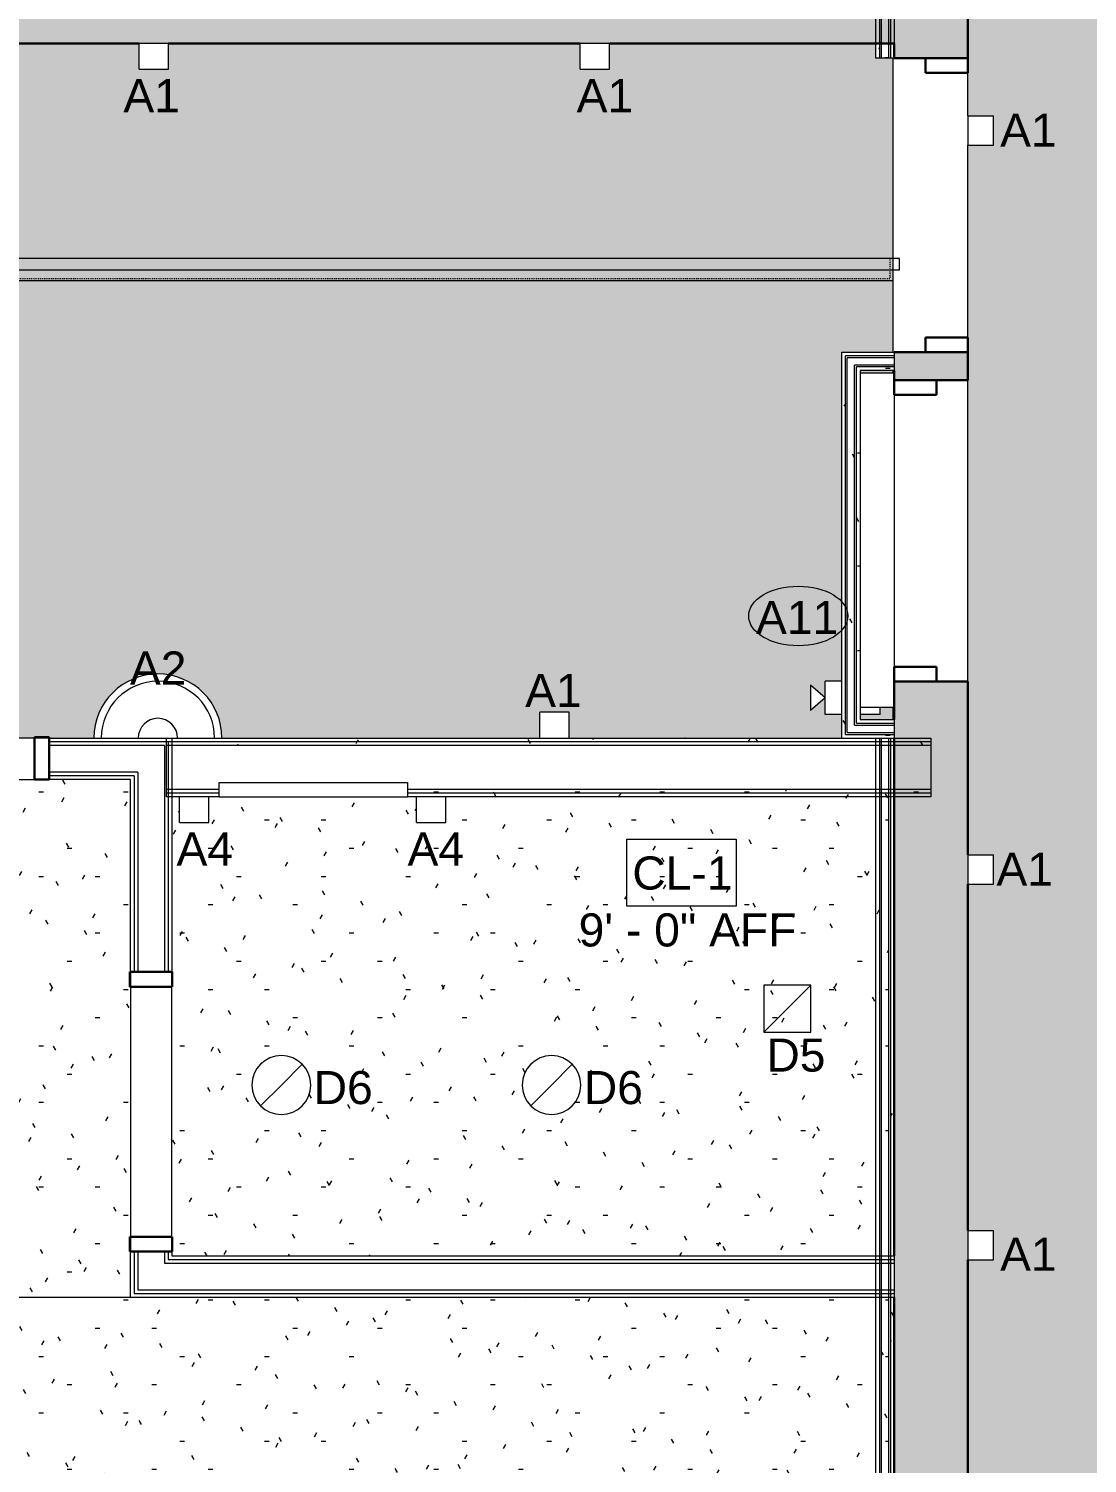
# Model space of a CAD drawing. Header units: inches. Extents: x -1176 to 1507, y -2527 to 978.
# Drawn here: x 970.2 to 1114.2, y 212 to 407.1 of the extents above; entities that cross this region are included whole.
import ezdxf

# ---------------------------------------------------------------- set-up
doc = ezdxf.new("R2010")
doc.units = ezdxf.units.IN
doc.header["$MEASUREMENT"] = 0
doc.linetypes.add('Dash', pattern=[0.25, 0.125, -0.125])
for name, color, linetype, lineweight in [('A-CLNG', 13, 'Continuous', 18), ('A-CLNG-IDEN', 151, 'Continuous', 9), ('A-CLNG-PATT', 13, 'Continuous', 18), ('A-DOOR', 31, 'Continuous', 18), ('A-DOOR-FRAM', 31, 'Continuous', 30), ('A-WALL', 113, 'Continuous', 18), ('A-WALL-PATT', 111, 'Continuous', 18), ('E-LITE-EQPM', 33, 'Continuous', 9), ('E-LITE-EQPM-HDLN', 30, 'Dash', 9), ('E-LITE-EQPM-IDEN', 33, 'Continuous', 9), ('I-WALL', 2, 'Continuous', 18), ('Q-SPCQ', 91, 'Continuous', 9), ('Q-SPCQ-IDEN', 132, 'Continuous', 9)]:
    doc.layers.add(name, color=color, linetype=linetype, lineweight=lineweight)
doc.styles.add('Arial', font='arial.ttf', dxfattribs={"height": 4.5})
doc.styles.add('Swis721 Lt BT', font='swissl.ttf', dxfattribs={"height": 4.5})
pattern_1 = [(0, (0, 0), (15.36, 3.84), [0.634, -10.886, 0.634, -10.886, -61.44]), (0, (0, 0), (15.36, 3.84), [-23.04, 0.634, -22.406, 0.634, -10.886, -26.88]), (0, (0, 0), (15.36, 3.84), [-57.6, 0.634, -7.046, 0.634, -18.566]), (120, (5.76, 1.92), (-11.005538, 11.38215), [0.634, -10.886, 0.634, -10.886, -61.44]), (120, (5.76, 1.92), (-11.005538, 11.38215), [-23.04, 0.634, -22.406, 0.634, -10.886, -26.88]), (120, (5.76, 1.92), (-11.005538, 11.38215), [-57.6, 0.634, -7.046, 0.634, -18.566]), (240, (7.68, 9.6), (-4.354462, -15.22215), [0.634, -10.886, 0.634, -10.886, -61.44]), (240, (7.68, 9.6), (-4.354462, -15.22215), [-23.04, 0.634, -22.406, 0.634, -10.886, -26.88]), (240, (7.68, 9.6), (-4.354462, -15.22215), [-57.6, 0.634, -7.046, 0.634, -18.566])]

# ---------------------------------------------------------------- blocks, each defined once
blk = doc.blocks.new('Single Flush - D2 3_1_ X 8_-8249221-2nd Floor RCP')
at = {"layer": 'A-DOOR-FRAM', "color": 8}
for p, q in [((-20.5, -0.75), (-20.5, 5)), ((-20.5, 5), (-18.5, 5)), ((-18.5, -0.75), (-18.5, 5)), ((18.500004, -0.75), (18.500004, 5)), ((18.500004, 5), (20.500004, 5)), ((20.500004, -0.75), (20.500004, 5)), ((-20.5, -0.75), (-18.5, -0.75)), ((18.500004, -0.75), (20.500004, -0.75))]:
    blk.add_line(p, q, dxfattribs=at)
blk = doc.blocks.new('Single Flush - D12 3_ X 8_-8249163-2nd Floor RCP')
at = {"layer": 'A-DOOR-FRAM'}
for p, q in [((-20, -2.9375), (-20, 2.8125)), ((-20, 2.8125), (-18, 2.8125)), ((-18, -2.9375), (-18, 2.8125)), ((18.000004, -2.9375), (18.000004, 2.8125)), ((18.000004, 2.8125), (20.000004, 2.8125)), ((20.000004, -2.9375), (20.000004, 2.8125)), ((-20, -2.9375), (-18, -2.9375)), ((18.000004, -2.9375), (20.000004, -2.9375))]:
    blk.add_line(p, q, dxfattribs=at)
blk = doc.blocks.new('Single Flush - D2 2_10_ X 8_-8249434-2nd Floor RCP')
at = {"layer": 'A-DOOR-FRAM'}
for p, q in [((-19, -2.9375), (-19, 2.8125)), ((-19, 2.8125), (-17, 2.8125)), ((-17, -2.9375), (-17, 2.8125)), ((17.000004, -2.9375), (17.000004, 2.8125)), ((17.000004, 2.8125), (19.000004, 2.8125)), ((19.000004, -2.9375), (19.000004, 2.8125)), ((-19, -2.9375), (-17, -2.9375)), ((17.000004, -2.9375), (19.000004, -2.9375))]:
    blk.add_line(p, q, dxfattribs=at)
blk = doc.blocks.new('Sconce Light - Uplight - LIGHT W ROOM NUMBER-8439544-2nd Floor RCP')
at = {"layer": 'E-LITE-EQPM'}
blk.add_line((-8.71, 4), (8.71, 4), dxfattribs=at)
for radius, start in [(8.71, 360), (7.71, 0), (2.68, 0)]:
    blk.add_arc((0, 4), radius, start, 180, dxfattribs=at)
blk = doc.blocks.new('Lighting-Linear-Cove-Cooper-Ametrix-LC32-LED1 - Lighting-Linear-Cove-Cooper-Ametrix-LC32-LED 37_ 9_-7118017-2nd Floor RCP')
at = {"layer": 'E-LITE-EQPM'}
for p, q in [((-226.5, 0.16), (226.5, 0.16)), ((226.5, 0.16), (226.5, -1.37)), ((226.5, -1.37), (-226.5, -1.37))]:
    blk.add_line(p, q, dxfattribs=at)
at = {"layer": 'E-LITE-EQPM-HDLN'}
for p, q in [((225.21, 1.37), (-225.21, 1.37)), ((225.21, -1.37), (225.21, 1.37))]:
    blk.add_line(p, q, dxfattribs=at)
blk = doc.blocks.new('Sconce Light - Sphere - 100W - 277V-7960178-2nd Floor RCP')
at = {"layer": 'E-LITE-EQPM'}
for p, q in [((0, 5.5), (-2, 5.5)), ((-2, 5.5), (-2, 2)), ((2, 5.5), (0, 5.5)), ((2, 5.5), (2, 2)), ((-2, 2), (0, 2)), ((0, 2), (2, 2))]:
    blk.add_line(p, q, dxfattribs=at)
blk = doc.blocks.new('Sconce Light - Sphere - 100W - 277V-8439545-2nd Floor RCP')
at = {"layer": 'E-LITE-EQPM'}
for p, q in [((0, -4), (-2, -4)), ((-2, -4), (-2, -7.5)), ((2, -4), (0, -4)), ((2, -4), (2, -7.5)), ((-2, -7.5), (0, -7.5)), ((0, -7.5), (2, -7.5))]:
    blk.add_line(p, q, dxfattribs=at)
blk = doc.blocks.new('L-Recessed Circular - Downlight - 8_-7245237-2nd Floor RCP')
at = {"layer": 'E-LITE-EQPM'}
for q in [(2.83, 2.83), (-2.83, -2.83)]:
    blk.add_line((0, 0), q, dxfattribs=at)
for start, end in [(360, 180), (180, 360)]:
    blk.add_arc((0, 0), 4, start, end, dxfattribs=at)
blk = doc.blocks.new('Sconce Light - Sphere - 60W - 120V-8439171-2nd Floor RCP')
at = {"layer": 'E-LITE-EQPM'}
for p, q in [((0, 7.5), (-2, 7.5)), ((-2, 7.5), (-2, 4)), ((2, 7.5), (0, 7.5)), ((2, 7.5), (2, 4)), ((-2, 4), (0, 4)), ((0, 4), (2, 4))]:
    blk.add_line(p, q, dxfattribs=at)
blk = doc.blocks.new('L-Recessed Square Downlight - 6_-4552745-2nd Floor RCP')
at = {"layer": 'E-LITE-EQPM'}
for p, q in [((-3.1875, -3.1875), (-3.1875, 3.1875)), ((-3.1875, 3.1875), (3.1875, 3.1875)), ((-3.1875, 3.1875), (3.1875, -3.1875)), ((3.1875, 3.1875), (3.1875, -3.1875)), ((3.1875, -3.1875), (-3.1875, -3.1875))]:
    blk.add_line(p, q, dxfattribs=at)
blk = doc.blocks.new('Mirror49 - Mirror-7339577-2nd Floor RCP')
at = {"layer": 'Q-SPCQ'}
for p, q in [((-995.4, -1006.94), (-995.4, -1004.94)), ((-995.4, -1004.94), (-969.77, -1004.94)), ((-969.77, -1004.94), (-969.77, -1006.94)), ((-969.77, -1006.94), (-995.4, -1006.94))]:
    blk.add_line(p, q, dxfattribs=at)
blk = doc.blocks.new('Security_Camera_-_Dome_6414 - 8_-0_ AFF-V13-2nd Floor RCP')
at = {"layer": 'Q-SPCQ'}
for p, q in [((1.71, 5.14), (-1.71, 5.14)), ((0, 3.14), (-1.71, 5.14)), ((0, 3.14), (1.71, 5.14)), ((-2.27, 3.14), (2.27, 3.14)), ((-2.27, 0.88), (-2.27, 3.14)), ((2.27, 0.88), (2.27, 3.14)), ((-2.27, -4.36), (-2.27, -1.62)), ((-2.27, -4.36), (-1.3, -4.36))]:
    blk.add_line(p, q, dxfattribs=at)
blk = doc.blocks.new('Single Flush - D13 3_ X 8_-8257984-2nd Floor RCP')
at = {"layer": 'A-DOOR-FRAM'}
for p, q in [((-20, 0.75), (-20, -5)), ((-20, 0.75), (-18, 0.75)), ((-18, 0.75), (-18, -5)), ((18.000004, 0.75), (18.000004, -5)), ((18.000004, 0.75), (20.000004, 0.75)), ((20.000004, 0.75), (20.000004, -5)), ((-20, -5), (-18, -5)), ((18.000004, -5), (20.000004, -5))]:
    blk.add_line(p, q, dxfattribs=at)
blk = doc.blocks.new('Sconce Light - Sphere - 100W - 277V-7964418-2nd Floor RCP')
at = {"layer": 'E-LITE-EQPM'}
for p, q in [((0, -5), (-2, -5)), ((-2, -5), (-2, -8.5)), ((2, -5), (0, -5)), ((2, -5), (2, -8.5)), ((-2, -8.5), (0, -8.5)), ((0, -8.5), (2, -8.5))]:
    blk.add_line(p, q, dxfattribs=at)
blk = doc.blocks.new('Appliance_Specialty Equipment Tag - Standard-3515593-2nd Floor RCP')
at = {"layer": 'Q-SPCQ-IDEN'}
blk.add_ellipse((-0.0499, 0.0037), major_axis=(-0.1406, 0), ratio=0.600473, dxfattribs=at)

msp = doc.modelspace()

# ---------------------------------------------------------------- hatches: boundary and pattern name
at = {"layer": 'A-CLNG-PATT'}
h = msp.add_hatch(dxfattribs=at)
h.set_pattern_fill('FP_4', color=256, style=0, pattern_type=2)
h.set_pattern_definition(pattern_1)
h.paths.add_polyline_path([(1211.24, 113.89), (1211.24, 237.58), (1207.74, 237.58), (1207.74, 241.58), (1211.24, 241.58), (1211.24, 281.58), (1171.24, 281.58), (1171.24, 479.58), (1211.24, 479.58), (1211.24, 521.11), (1207.74, 521.11), (1207.74, 525.11), (1211.24, 525.11), (1211.24, 567.01), (1191.47, 567.01), (1191.47, 563.51), (1187.47, 563.51), (1187.47, 567.01), (1119.51, 567.01), (1119.51, 113.89), (1184.57, 113.89), (1184.57, 117.39), (1188.57, 117.39), (1188.57, 113.89), (1198.66, 113.89)], flags=0)
h.paths.add_polyline_path([(1116.51, 113.89), (1116.51, 567.01), (1097.9, 567.01), (1097.9, 534.27), (1101.4, 534.27), (1101.4, 530.27), (1097.9, 530.27), (1097.9, 464.78), (1101.4, 464.78), (1101.4, 460.78), (1097.9, 460.78), (1097.9, 395.29), (1101.4, 395.29), (1101.4, 391.29), (1097.9, 391.29), (1097.9, 294.8), (1101.4, 294.8), (1101.4, 290.8), (1097.9, 290.8), (1097.9, 243.68), (1101.4, 243.68), (1101.4, 239.68), (1097.9, 239.68), (1097.9, 192.57), (1101.4, 192.57), (1101.4, 188.57), (1097.9, 188.57), (1097.9, 141.45), (1101.4, 141.45), (1101.4, 137.45), (1097.9, 137.45), (1097.9, 113.89), (1105.82, 113.89)], flags=0)
h.paths.add_polyline_path([(1105.82, 115.69), (1098.45, 115.69), (1098.45, 120.1), (1105.82, 120.1)], flags=0)
h.paths.add_polyline_path([(1107.81, 116.35), (1105.99, 117.91), (1107.81, 119.47)], flags=0)
h.paths.add_polyline_path([(1203.15, 177.23), (1203.15, 181.64), (1210.52, 181.64), (1210.52, 177.23)], flags=0)
h.paths.add_polyline_path([(1201.16, 177.86), (1201.16, 180.98), (1202.98, 179.42)], flags=0)
h.paths.add_polyline_path([(1165.2, 187.78), (1164.15, 187.78), (1162.08, 188.22), (1160.17, 189.08), (1158.5, 190.3), (1157.08, 191.89), (1156.05, 193.67), (1155.39, 195.73), (1155.18, 197.74), (1155.4, 199.82), (1156.05, 201.81), (1157.1, 203.62), (1158.5, 205.18), (1160.19, 206.41), (1162.1, 207.26), (1164.15, 207.69), (1166.24, 207.69), (1168.29, 207.26), (1170.22, 206.39), (1171.89, 205.18), (1173.31, 203.59), (1174.36, 201.76), (1175, 199.74), (1175.21, 197.74), (1174.99, 195.66), (1174.34, 193.67), (1173.3, 191.85), (1171.89, 190.3), (1170.2, 189.07), (1168.29, 188.22), (1166.24, 187.78), (1166.05, 187.78)], flags=0)
h.paths.add_polyline_path([(1166.24, 513.34), (1164.15, 513.34), (1162.08, 513.78), (1160.17, 514.64), (1158.5, 515.86), (1157.08, 517.44), (1156.05, 519.22), (1155.39, 521.29), (1155.18, 523.3), (1155.4, 525.38), (1156.05, 527.37), (1157.13, 529.22), (1158.5, 530.74), (1160.19, 531.97), (1162.1, 532.82), (1164.15, 533.25), (1166.24, 533.25), (1168.29, 532.82), (1170.22, 531.95), (1171.89, 530.74), (1173.31, 529.15), (1174.36, 527.32), (1175, 525.3), (1175.21, 523.3), (1174.99, 521.21), (1174.34, 519.22), (1173.3, 517.41), (1171.89, 515.86), (1170.2, 514.63), (1168.29, 513.77), (1167.13, 513.53)], flags=0)
h.paths.add_polyline_path([(1103.44, 555.72), (1099.03, 555.72), (1099.03, 563.1), (1103.44, 563.1), (1103.44, 562.84)], flags=0)
h.paths.add_polyline_path([(1101.22, 563.26), (1099.66, 565.08), (1102.78, 565.08), (1101.87, 564.02)], flags=0)
h = msp.add_hatch(dxfattribs=at)
h.set_pattern_fill('FP_2', color=256, style=0, pattern_type=2)
h.set_pattern_definition(pattern_1)
h.paths.add_polyline_path([(1039.58, 310.67), (1039.68, 310.67), (1039.68, 314.17), (1043.68, 314.17), (1043.68, 310.67), (1080.77, 310.67), (1080.77, 313.94), (1078.56, 313.94), (1078.56, 318.35), (1080.77, 318.35), (1080.77, 363.14), (1087.74, 363.14), (1087.74, 372.89), (623.4, 372.89), (623.4, 310.67), (624.07, 310.67), (624.29, 312.6), (624.93, 314.44), (625.97, 316.1), (627.37, 317.49), (629, 318.51), (630.84, 319.16), (632.78, 319.38), (634.71, 319.16), (636.56, 318.51), (638.21, 317.48), (639.59, 316.1), (640.62, 314.44), (641.27, 312.6), (641.49, 310.67), (699.03, 310.67), (699.03, 314.17), (703.03, 314.17), (703.03, 310.67), (759.03, 310.67), (759.03, 314.17), (763.03, 314.17), (763.03, 310.67), (804.03, 310.67), (804.25, 312.6), (804.9, 314.44), (805.93, 316.1), (807.31, 317.48), (808.96, 318.51), (810.81, 319.16), (812.74, 319.38), (814.68, 319.16), (816.52, 318.51), (818.17, 317.48), (819.55, 316.1), (820.59, 314.44), (821.23, 312.6), (821.45, 310.67), (897.21, 310.67), (897.21, 314.17), (901.21, 314.17), (901.21, 310.67), (979.03, 310.67), (979.25, 312.6), (979.9, 314.44), (980.93, 316.1), (982.31, 317.48), (983.96, 318.51), (985.81, 319.16), (987.74, 319.38), (989.68, 319.16), (991.52, 318.51), (993.17, 317.48), (994.55, 316.1), (995.59, 314.44), (996.23, 312.6), (996.45, 310.67), (1012.12, 310.67)], flags=0)
h.paths.add_polyline_path([(1083.27, 313.17), (1087.74, 313.17), (1087.74, 314.84), (1085.94, 314.84), (1085.94, 313.94), (1083.27, 313.94)], flags=0)
h.paths.add_polyline_path([(1076.58, 314.57), (1076.58, 317.69), (1078.39, 316.13)], flags=0)
h.paths.add_polyline_path([(1087.74, 360.34), (1087.74, 360.64), (1083.27, 360.64), (1083.27, 360.34), (1083.57, 360.34)], flags=0)
h.paths.add_polyline_path([(778.94, 375.89), (1087.74, 375.89), (1087.74, 403.14), (1085.4, 403.14), (1085.4, 405.14), (1049.17, 405.14), (1049.17, 401.64), (1045.17, 401.64), (1045.17, 405.14), (989.17, 405.14), (989.17, 401.64), (985.17, 401.64), (985.17, 405.14), (929.17, 405.14), (929.17, 401.64), (925.17, 401.64), (925.17, 405.14), (895.95, 405.14), (895.73, 403.2), (895.08, 401.36), (894.05, 399.71), (892.67, 398.33), (891.02, 397.3), (889.17, 396.65), (887.24, 396.43), (885.3, 396.65), (883.46, 397.3), (881.81, 398.33), (880.43, 399.71), (879.39, 401.36), (878.75, 403.2), (878.53, 405.14), (802.22, 405.14), (802.22, 401.64), (798.22, 401.64), (798.22, 405.14), (721.35, 405.14), (721.13, 403.2), (720.49, 401.36), (719.45, 399.71), (718.07, 398.33), (716.42, 397.3), (714.58, 396.65), (712.64, 396.43), (710.71, 396.65), (708.87, 397.3), (707.21, 398.33), (705.84, 399.71), (704.8, 401.36), (704.15, 403.2), (703.94, 405.14), (663.74, 405.14), (663.74, 401.64), (659.74, 401.64), (659.74, 405.14), (623.4, 405.14), (623.4, 375.89), (732.3, 375.89)], flags=0)
h.paths.add_polyline_path([(626.49, 397.7), (626.49, 402.11), (633.86, 402.11), (633.86, 397.7)], flags=0)
h.paths.add_polyline_path([(635.85, 398.36), (634.03, 399.92), (635.85, 401.48)], flags=0)
h = msp.add_hatch(dxfattribs=at)
h.set_pattern_fill('FP_2', color=256, style=0, pattern_type=2)
h.set_pattern_definition(pattern_1)
h.paths.add_polyline_path([(1058.76, 372.89), (1087.74, 372.89), (1087.74, 375.89), (623.4, 375.89), (623.4, 372.89), (1012.12, 372.89)], flags=0)
h = msp.add_hatch(dxfattribs=at)
h.set_pattern_fill('FP_2', color=256, style=0, pattern_type=2)
h.set_pattern_definition(pattern_1)
h.paths.add_polyline_path([(928.3, 234.6), (984.02, 234.6), (984.02, 305.04), (928.3, 305.04), (928.3, 235.1)], flags=0)
h.paths.add_polyline_path([(957.11, 272.21), (956.33, 272.31), (955.61, 272.61), (954.99, 273.09), (954.51, 273.71), (954.21, 274.49), (954.11, 275.21), (954.21, 275.98), (954.51, 276.71), (954.99, 277.33), (955.61, 277.81), (956.33, 278.11), (957.11, 278.21), (957.89, 278.11), (958.61, 277.81), (959.23, 277.33), (959.71, 276.71), (960.01, 275.98), (960.11, 275.21), (960.01, 274.43), (959.71, 273.71), (959.23, 273.09), (958.61, 272.61), (957.89, 272.31)], flags=0)
h = msp.add_hatch(dxfattribs=at)
h.set_pattern_fill('FP_2', color=256, style=0, pattern_type=2)
h.set_pattern_definition(pattern_1)
h.paths.add_polyline_path([(989.65, 240.23), (1085.4, 240.23), (1085.4, 302.67), (1026.9, 302.67), (1026.9, 299.17), (1022.9, 299.17), (1022.9, 302.67), (994.65, 302.67), (994.65, 299.17), (990.65, 299.17), (990.65, 302.67), (989.65, 302.67), (989.65, 240.85)], flags=0)
h.paths.add_polyline_path([(1004.53, 259.47), (1003.5, 259.61), (1002.53, 260.01), (1001.71, 260.65), (1001.07, 261.47), (1000.67, 262.44), (1000.53, 263.47), (1000.67, 264.51), (1001.07, 265.47), (1001.71, 266.3), (1002.53, 266.94), (1003.5, 267.34), (1004.53, 267.47), (1005.57, 267.34), (1006.53, 266.94), (1007.36, 266.3), (1008, 265.47), (1008.4, 264.51), (1008.53, 263.47), (1008.4, 262.44), (1008, 261.47), (1007.36, 260.65), (1006.53, 260.01), (1005.57, 259.61)], flags=0)
h.paths.add_polyline_path([(1041.28, 259.47), (1040.25, 259.61), (1039.28, 260.01), (1038.46, 260.65), (1037.82, 261.47), (1037.42, 262.44), (1037.28, 263.47), (1037.42, 264.51), (1037.82, 265.47), (1038.46, 266.3), (1039.28, 266.94), (1040.25, 267.34), (1041.28, 267.47), (1042.32, 267.34), (1043.28, 266.94), (1044.11, 266.3), (1044.75, 265.47), (1045.15, 264.51), (1045.28, 263.47), (1045.15, 262.44), (1044.75, 261.47), (1044.11, 260.65), (1043.28, 260.01), (1042.32, 259.61)], flags=0)
h = msp.add_hatch(dxfattribs=at)
h.set_pattern_fill('FP_2', color=256, style=0, pattern_type=2)
h.set_pattern_definition(pattern_1)
h.paths.add_polyline_path([(1073.49, 113.89), (1075.9, 113.89), (1075.9, 117.39), (1079.9, 117.39), (1079.9, 113.89), (1085.4, 113.89), (1085.4, 234.6), (898.89, 234.6), (898.89, 113.89), (976.09, 113.89), (976.09, 117.39), (980.09, 117.39), (980.09, 113.89), (1049.4, 113.89)], flags=0)
h.paths.add_polyline_path([(914.16, 121.32), (913.14, 121.45), (912.19, 121.85), (911.32, 122.54), (910.74, 123.3), (910.35, 124.24), (910.32, 124.46), (910.28, 124.59), (910.28, 124.8), (910.24, 125.07), (908.05, 125.08), (907.96, 125.13), (907.91, 125.22), (907.91, 125.32), (907.96, 125.41), (908.05, 125.46), (908.1, 125.47), (910.25, 125.47), (910.28, 125.75), (910.28, 125.95), (910.33, 126.09), (910.35, 126.28), (910.76, 127.25), (910.87, 127.38), (911.37, 128.04), (911.51, 128.14), (911.63, 128.29), (911.89, 128.44), (912.19, 128.67), (912.53, 128.81), (912.81, 128.97), (913, 129), (913.14, 129.06), (914.23, 129.19), (914.45, 129.15), (915.18, 129.06), (915.31, 129), (915.5, 128.97), (915.78, 128.81), (916.12, 128.67), (916.42, 128.44), (916.69, 128.29), (916.81, 128.14), (916.94, 128.04), (917.58, 127.2), (917.79, 126.67), (917.96, 126.28), (918.01, 126.02), (918.03, 125.95), (918.04, 125.66), (918.09, 125.26), (918.03, 124.8), (918.03, 124.59), (917.99, 124.46), (917.96, 124.24), (917.57, 123.29), (916.94, 122.47), (916.12, 121.85), (915.18, 121.45), (914.16, 121.32)], flags=0)
h.paths.add_polyline_path([(945.39, 141.15), (944.61, 141.25), (943.89, 141.55), (943.27, 142.03), (942.79, 142.65), (942.49, 143.37), (942.39, 144.15), (942.49, 144.92), (942.79, 145.65), (943.27, 146.27), (943.89, 146.75), (944.61, 147.05), (945.39, 147.15), (946.16, 147.05), (946.89, 146.75), (947.51, 146.27), (947.99, 145.65), (948.29, 144.92), (948.39, 144.15), (948.29, 143.37), (947.99, 142.65), (947.51, 142.03), (946.89, 141.55), (946.16, 141.25)], flags=0)
h.paths.add_polyline_path([(1038.37, 141.46), (1037.59, 141.56), (1036.87, 141.86), (1036.24, 142.34), (1035.77, 142.96), (1035.47, 143.68), (1035.37, 144.46), (1035.47, 145.24), (1035.77, 145.96), (1036.24, 146.58), (1036.87, 147.06), (1037.59, 147.36), (1038.37, 147.46), (1039.14, 147.36), (1039.87, 147.06), (1040.49, 146.58), (1040.96, 145.96), (1041.26, 145.24), (1041.37, 144.46), (1041.26, 143.68), (1040.96, 142.96), (1040.49, 142.34), (1039.87, 141.86), (1039.14, 141.56)], flags=0)
h.paths.add_polyline_path([(994.91, 154.15), (994.2, 154.39), (993.77, 154.99), (993.77, 155.74), (994.2, 156.34), (994.41, 156.41), (994.41, 172.38), (986.81, 159.21), (986.95, 159.04), (987.02, 158.27), (986.66, 157.65), (985.98, 157.35), (985.25, 157.51), (984.75, 158.06), (984.69, 158.83), (985.04, 159.45), (985.73, 159.75), (985.94, 159.71), (993.55, 172.88), (979.71, 164.89), (979.76, 164.68), (979.46, 164), (978.81, 163.62), (978.07, 163.7), (977.51, 164.2), (977.36, 164.93), (977.66, 165.61), (978.31, 165.99), (979.05, 165.91), (979.21, 165.76), (993.05, 173.75), (977.83, 173.75), (977.77, 173.54), (977.14, 173.1), (976.41, 173.1), (975.81, 173.54), (975.58, 174.25), (975.81, 174.96), (976.42, 175.4), (977.16, 175.4), (977.77, 174.96), (977.83, 174.75), (993.05, 174.75), (979.2, 182.72), (979.05, 182.59), (978.28, 182.53), (977.66, 182.88), (977.36, 183.57), (977.51, 184.29), (978.07, 184.79), (978.84, 184.85), (979.46, 184.5), (979.76, 183.82), (979.71, 183.6), (993.55, 175.61), (985.94, 188.79), (985.73, 188.74), (985.04, 189.05), (984.67, 189.69), (984.75, 190.44), (985.25, 190.99), (985.98, 191.15), (986.66, 190.84), (987.03, 190.2), (986.95, 189.45), (986.81, 189.29), (994.41, 176.11), (994.41, 192.09), (994.2, 192.16), (993.77, 192.76), (993.77, 193.51), (994.2, 194.11), (994.91, 194.34), (995.62, 194.11), (996.06, 193.51), (996.06, 192.76), (995.62, 192.16), (995.41, 192.09), (995.41, 176.11), (1003.02, 189.29), (1002.87, 189.45), (1002.81, 190.22), (1003.17, 190.84), (1003.85, 191.15), (1004.58, 190.99), (1005.08, 190.44), (1005.14, 189.66), (1004.78, 189.05), (1004.1, 188.74), (1003.89, 188.79), (996.28, 175.61), (1010.11, 183.6), (1010.07, 183.82), (1010.37, 184.5), (1011.02, 184.87), (1011.76, 184.79), (1012.32, 184.29), (1012.47, 183.56), (1012.17, 182.88), (1011.52, 182.51), (1010.78, 182.59), (1010.61, 182.73), (996.78, 174.75), (1011.99, 174.75), (1012.06, 174.96), (1012.67, 175.4), (1013.41, 175.4), (1014.02, 174.96), (1014.25, 174.25), (1014.02, 173.54), (1013.41, 173.1), (1012.66, 173.1), (1012.06, 173.54), (1011.99, 173.75), (996.78, 173.75), (1010.63, 165.77), (1010.78, 165.91), (1011.55, 165.97), (1012.17, 165.61), (1012.47, 164.93), (1012.32, 164.2), (1011.76, 163.7), (1010.99, 163.64), (1010.37, 164), (1010.07, 164.68), (1010.11, 164.89), (996.28, 172.88), (1003.89, 159.71), (1004.1, 159.75), (1004.78, 159.45), (1005.16, 158.8), (1005.08, 158.06), (1004.58, 157.51), (1003.85, 157.35), (1003.17, 157.65), (1002.8, 158.3), (1002.87, 159.04), (1003.02, 159.21), (995.41, 172.38), (995.41, 156.41), (995.62, 156.34), (996.06, 155.74), (996.06, 154.99), (995.62, 154.39), (995.05, 154.2)], flags=0)
h.paths.add_polyline_path([(918.85, 180.84), (908.63, 180.84), (908.63, 191.87), (919.66, 191.87), (919.66, 180.84)], flags=0)
h.paths.add_polyline_path([(945.39, 201.6), (944.61, 201.7), (943.89, 202), (943.27, 202.48), (942.79, 203.1), (942.49, 203.83), (942.39, 204.6), (942.49, 205.38), (942.79, 206.1), (943.27, 206.72), (943.89, 207.2), (944.61, 207.5), (945.39, 207.6), (946.16, 207.5), (946.89, 207.2), (947.51, 206.72), (947.99, 206.1), (948.29, 205.38), (948.39, 204.6), (948.29, 203.83), (947.99, 203.1), (947.51, 202.48), (946.89, 202), (946.16, 201.7)], flags=0)
h.paths.add_polyline_path([(1038.37, 201.92), (1037.59, 202.02), (1036.87, 202.32), (1036.24, 202.79), (1035.77, 203.42), (1035.47, 204.14), (1035.37, 204.92), (1035.47, 205.69), (1035.77, 206.42), (1036.24, 207.04), (1036.87, 207.51), (1037.59, 207.81), (1038.37, 207.92), (1039.14, 207.81), (1039.87, 207.51), (1040.49, 207.04), (1040.96, 206.42), (1041.26, 205.69), (1041.37, 204.92), (1041.26, 204.14), (1040.96, 203.42), (1040.49, 202.79), (1039.87, 202.32), (1039.14, 202.02)], flags=0)
at = {"layer": 'A-WALL-PATT', "lineweight": 9}
h = msp.add_hatch(dxfattribs=at)
h.set_pattern_fill('FP_2', color=256, style=0, pattern_type=2)
h.set_pattern_definition(pattern_1)
h.paths.add_polyline_path([(1085.4, 403.14), (1085.9, 403.14), (1085.9, 461.14), (1085.4, 461.14), (1085.4, 426.02)], flags=0)
h.paths.add_polyline_path([(1085.4, 465.14), (1085.9, 465.14), (1085.9, 551.01), (1085.4, 551.01), (1085.4, 486.63)], flags=0)
h.paths.add_polyline_path([(1085.4, 555.01), (1085.9, 555.01), (1085.9, 567.01), (1085.4, 567.01)], flags=0)
h = msp.add_hatch(dxfattribs=at)
h.set_pattern_fill('FP_2', color=256, style=0, pattern_type=2)
h.set_pattern_definition(pattern_1)
h.paths.add_polyline_path([(1086.15, 403.14), (1087.15, 403.14), (1087.15, 461.14), (1086.15, 461.14), (1086.15, 426.02)], flags=0)
h.paths.add_polyline_path([(1086.15, 465.14), (1087.15, 465.14), (1087.15, 551.01), (1086.15, 551.01), (1086.15, 486.63)], flags=0)
h.paths.add_polyline_path([(1086.15, 555.01), (1087.15, 555.01), (1087.15, 567.01), (1086.15, 567.01)], flags=0)
h = msp.add_hatch(dxfattribs=at)
h.set_pattern_fill('FP_2', color=256, style=0, pattern_type=2)
h.set_pattern_definition(pattern_1)
h.paths.add_polyline_path([(1087.4, 403.14), (1087.9, 403.14), (1087.9, 461.14), (1087.4, 461.14), (1087.4, 426.02)], flags=0)
h.paths.add_polyline_path([(1087.4, 465.14), (1087.9, 465.14), (1087.9, 551.01), (1087.4, 551.01), (1087.4, 486.63)], flags=0)
h.paths.add_polyline_path([(1087.4, 555.01), (1087.9, 555.01), (1087.9, 567.01), (1087.4, 567.01)], flags=0)
h = msp.add_hatch(color=7, dxfattribs=at)
h.paths.add_polyline_path([(1097.9, 113.89), (1097.9, 318.35), (1087.9, 318.35), (1087.9, 113.89)], flags=0)
h.paths.add_polyline_path([(1097.9, 359.35), (1097.9, 363.14), (1087.9, 363.14), (1087.9, 359.35)], flags=0)
h.paths.add_polyline_path([(1087.9, 403.14), (1097.9, 403.14), (1097.9, 567.01), (1087.9, 567.01), (1087.9, 405.14)], flags=0)
h = msp.add_hatch(color=7, dxfattribs=at)
h.paths.add_polyline_path([(1087.9, 405.14), (1087.9, 409.14), (875.24, 409.14), (875.24, 405.14), (1058.76, 405.14)], flags=0)
h.paths.add_polyline_path([(835.24, 405.14), (835.24, 409.14), (765.2, 409.14), (765.2, 405.14), (825.58, 405.14)], flags=0)
h.paths.add_polyline_path([(718.07, 405.14), (725.2, 405.14), (725.2, 409.14), (480.78, 409.14), (480.78, 405.14), (708.99, 405.14)], flags=0)
h = msp.add_hatch(dxfattribs=at)
h.set_pattern_fill('FP_2', color=256, style=0, pattern_type=2)
h.set_pattern_definition(pattern_1)
h.paths.add_polyline_path([(1080.77, 311.17), (1081.27, 311.17), (1081.27, 362.64), (1080.77, 362.64), (1080.77, 313.17)], flags=0)
h = msp.add_hatch(dxfattribs=at)
h.set_pattern_fill('FP_2', color=256, style=0, pattern_type=2)
h.set_pattern_definition(pattern_1)
h.paths.add_polyline_path([(1081.52, 312.42), (1082.52, 312.42), (1082.52, 361.39), (1081.52, 361.39), (1081.52, 313.17)], flags=0)
h = msp.add_hatch(dxfattribs=at)
h.set_pattern_fill('FP_2', color=256, style=0, pattern_type=2)
h.set_pattern_definition(pattern_1)
h.paths.add_polyline_path([(1083.27, 360.64), (1087.9, 360.64), (1087.9, 361.14), (1082.77, 361.14), (1082.77, 360.64)], flags=0)
h = msp.add_hatch(dxfattribs=at)
h.set_pattern_fill('FP_2', color=256, style=0, pattern_type=2)
h.set_pattern_definition(pattern_1)
h.paths.add_polyline_path([(1083.27, 313.17), (1083.27, 360.64), (1082.77, 360.64), (1082.77, 313.17)], flags=0)
h = msp.add_hatch(dxfattribs=at)
h.set_pattern_fill('FP_2', color=256, style=0, pattern_type=2)
h.set_pattern_definition(pattern_1)
h.paths.add_polyline_path([(1092.9, 310.17), (1092.9, 310.67), (988.9, 310.67), (988.9, 310.17), (1082.07, 310.17)], flags=0)
h = msp.add_hatch(dxfattribs=at)
h.set_pattern_fill('FP_2', color=256, style=0, pattern_type=2)
h.set_pattern_definition(pattern_1)
h.paths.add_polyline_path([(1082.07, 310.67), (1087.9, 310.67), (1087.9, 311.17), (1080.77, 311.17), (1080.77, 310.67)], flags=0)
h = msp.add_hatch(dxfattribs=at)
h.set_pattern_fill('FP_2', color=256, style=0, pattern_type=2)
h.set_pattern_definition(pattern_1)
h.paths.add_polyline_path([(1085.9, 113.89), (1085.9, 310.67), (1085.4, 310.67), (1085.4, 113.89)], flags=0)
h = msp.add_hatch(dxfattribs=at)
h.set_pattern_fill('FP_2', color=256, style=0, pattern_type=2)
h.set_pattern_definition(pattern_1)
h.paths.add_polyline_path([(1086.15, 113.89), (1087.15, 113.89), (1087.15, 310.67), (1086.15, 310.67), (1086.15, 122.96)], flags=0)
h = msp.add_hatch(dxfattribs=at)
h.set_pattern_fill('FP_2', color=256, style=0, pattern_type=2)
h.set_pattern_definition(pattern_1)
h.paths.add_polyline_path([(1087.4, 113.89), (1087.9, 113.89), (1087.9, 310.67), (1087.4, 310.67), (1087.4, 122.96)], flags=0)
h = msp.add_hatch(dxfattribs=at)
h.set_pattern_fill('FP_2', color=256, style=0, pattern_type=2)
h.set_pattern_definition(pattern_1)
h.paths.add_polyline_path([(1092.9, 309.67), (1092.9, 310.17), (988.9, 310.17), (988.9, 309.67), (1082.07, 309.67)], flags=0)
h = msp.add_hatch(dxfattribs=at)
h.set_pattern_fill('FP_2', color=256, style=0, pattern_type=2)
h.set_pattern_definition(pattern_1)
h.paths.add_polyline_path([(1092.9, 303.17), (1092.9, 303.67), (1021.68, 303.67), (1021.68, 303.17), (1058.76, 303.17)], flags=0)
h.paths.add_polyline_path([(996.05, 303.17), (996.05, 303.67), (988.9, 303.67), (988.9, 303.17)], flags=0)
h = msp.add_hatch(dxfattribs=at)
h.set_pattern_fill('FP_2', color=256, style=0, pattern_type=2)
h.set_pattern_definition(pattern_1)
h.paths.add_polyline_path([(1092.9, 302.67), (1092.9, 303.17), (1021.68, 303.17), (1021.68, 302.67), (1058.76, 302.67)], flags=0)
h.paths.add_polyline_path([(996.05, 302.67), (996.05, 303.17), (988.9, 303.17), (988.9, 302.67), (994.65, 302.67)], flags=0)

# ---------------------------------------------------------------- linework, layer by layer
at = {"layer": 'A-CLNG'}
for p, q in [((1087.74, 403.14), (1087.74, 363.14)), ((1097.9, 395.29), (1097.9, 403.14)), ((1097.9, 363.14), (1097.9, 391.29)), ((1087.74, 375.89), (623.4, 375.89)), ((623.4, 372.89), (1087.74, 372.89)), ((1087.74, 360.64), (1087.74, 360.34)), ((1087.74, 314.84), (1087.74, 313.17)), ((984.02, 234.6), (928.3, 234.6))]:
    msp.add_line(p, q, dxfattribs=at)
for centre, start, end in [((1004.53, 263.47), 0, 180), ((1041.28, 263.47), 0, 180), ((1004.53, 263.47), 180, 360), ((1041.28, 263.47), 180, 360)]:
    msp.add_arc(centre, 4, start, end, dxfattribs=at)
at = {"layer": 'A-CLNG-IDEN', "flags": 128}
msp.add_lwpolyline([(1051.53, 296.93), (1066.41, 296.93), (1066.41, 287.8), (1051.53, 287.8)], close=True, dxfattribs=at)
at = {"layer": 'A-WALL'}
for p, q in [((1085.9, 461.14), (1085.9, 403.14)), ((1086.15, 461.14), (1086.15, 403.14)), ((1087.15, 461.14), (1087.15, 403.14)), ((1087.4, 461.14), (1087.4, 403.14)), ((1087.9, 363.14), (1087.9, 360.64)), ((1081.27, 311.17), (1081.27, 362.64)), ((1087.9, 362.64), (1081.27, 362.64)), ((1081.52, 311.42), (1081.52, 362.39)), ((1087.9, 362.39), (1081.52, 362.39)), ((1082.52, 312.42), (1082.52, 361.39)), ((1087.9, 361.39), (1082.52, 361.39)), ((1082.77, 312.67), (1082.77, 361.14)), ((1087.9, 361.14), (1082.77, 361.14)), ((1083.27, 360.34), (1087.9, 360.34)), ((1087.9, 359.35), (1087.9, 318.35)), ((1087.9, 314.84), (1083.27, 314.84)), ((1082.52, 312.42), (1087.9, 312.42)), ((1082.77, 312.67), (1087.9, 312.67)), ((1087.9, 313.17), (1087.9, 310.67)), ((1081.27, 311.17), (1087.9, 311.17)), ((1081.52, 311.42), (1087.9, 311.42)), ((1085.9, 310.67), (1085.9, 113.89)), ((1086.15, 310.67), (1086.15, 113.89)), ((1087.15, 310.67), (1087.15, 113.89)), ((1087.4, 310.67), (1087.4, 113.89)), ((1092.9, 310.17), (972.93, 310.17)), ((988.65, 309.67), (972.93, 309.67)), ((988.65, 309.67), (988.65, 278.85)), ((1092.9, 309.67), (988.9, 309.67)), ((989.15, 310.17), (989.15, 278.85)), ((985.02, 306.04), (972.93, 306.04)), ((984.52, 305.54), (972.93, 305.54)), ((984.52, 305.54), (984.52, 278.85)), ((985.02, 306.04), (985.02, 278.85)), ((996.05, 303.67), (988.9, 303.67)), ((996.05, 303.17), (988.9, 303.17)), ((1092.9, 303.67), (1021.68, 303.67)), ((1092.9, 303.17), (1021.68, 303.17)), ((984.52, 240.85), (984.52, 235.1)), ((985.02, 240.85), (985.02, 235.6)), ((988.65, 240.85), (988.65, 239.23)), ((989.15, 240.85), (989.15, 239.73)), ((1087.9, 240.23), (1087.9, 234.6)), ((988.65, 239.23), (1087.9, 239.23)), ((989.15, 239.73), (1087.9, 239.73)), ((984.52, 235.1), (1087.9, 235.1)), ((985.02, 235.6), (1087.9, 235.6))]:
    msp.add_line(p, q, dxfattribs=at)
at = {"layer": 'A-WALL', "color": 8, "lineweight": 30}
for p, q in [((1097.9, 460.78), (1097.9, 403.14)), ((985.17, 405.14), (929.17, 405.14)), ((1045.17, 405.14), (989.17, 405.14)), ((1087.9, 405.14), (1049.17, 405.14)), ((1087.9, 403.14), (1087.9, 405.14)), ((1097.9, 403.14), (1087.9, 403.14)), ((1087.9, 363.14), (1097.9, 363.14)), ((1097.9, 363.14), (1097.9, 359.35)), ((1087.9, 359.35), (1087.9, 360.64)), ((1097.9, 359.35), (1087.9, 359.35)), ((1087.9, 313.17), (1087.9, 318.35)), ((1087.9, 318.35), (1097.9, 318.35)), ((1097.9, 318.35), (1097.9, 294.8)), ((1087.9, 240.23), (1087.9, 310.67)), ((1097.9, 290.8), (1097.9, 243.68)), ((1097.9, 239.68), (1097.9, 192.57)), ((1087.9, 113.89), (1087.9, 234.6))]:
    msp.add_line(p, q, dxfattribs=at)
at = {"layer": 'A-WALL', "lineweight": 9}
msp.add_line((1097.9, 318.35), (1097.9, 359.35), dxfattribs=at)
at = {"layer": 'I-WALL'}
for p, q in [((1085.4, 403.14), (1085.4, 461.14)), ((1087.9, 409.14), (1087.9, 405.14)), ((1087.9, 403.14), (1085.4, 403.14)), ((1080.77, 310.67), (1080.77, 363.14)), ((1080.77, 363.14), (1087.9, 363.14)), ((1083.27, 360.64), (1083.27, 313.17)), ((1087.9, 360.64), (1083.27, 360.64)), ((1083.27, 313.17), (1087.9, 313.17)), ((972.93, 310.67), (979.03, 310.67)), ((972.93, 305.04), (972.93, 310.67)), ((988.9, 302.67), (988.9, 310.67)), ((989.65, 310.67), (989.65, 278.85)), ((996.45, 310.67), (1039.68, 310.67)), ((1043.68, 310.67), (1092.9, 310.67)), ((1085.4, 113.89), (1085.4, 310.67)), ((1092.9, 310.67), (1092.9, 302.67)), ((984.02, 305.04), (972.93, 305.04)), ((984.02, 278.85), (984.02, 305.04)), ((990.65, 302.67), (988.9, 302.67)), ((996.05, 302.67), (994.65, 302.67)), ((1022.9, 302.67), (1021.68, 302.67)), ((1092.9, 302.67), (1026.9, 302.67)), ((989.65, 278.85), (984.02, 278.85)), ((984.02, 234.6), (984.02, 240.85)), ((984.02, 240.85), (989.65, 240.85)), ((989.65, 240.85), (989.65, 240.23)), ((989.65, 240.23), (1087.9, 240.23)), ((1087.9, 234.6), (984.02, 234.6))]:
    msp.add_line(p, q, dxfattribs=at)
at = {"layer": 'I-WALL', "lineweight": 9}
for p, q in [((972.93, 310.67), (932.93, 310.67)), ((932.93, 305.04), (972.93, 305.04)), ((984.02, 278.85), (984.02, 240.85)), ((989.65, 240.85), (989.65, 278.85))]:
    msp.add_line(p, q, dxfattribs=at)

# ---------------------------------------------------------------- block references
at = {"layer": 'A-DOOR'}
for name, p, rotation in [('Single Flush - D13 3_ X 8_-8257984-2nd Floor RCP', (1092.9, 383.14), 89.9999999999999), ('Single Flush - D2 3_1_ X 8_-8249221-2nd Floor RCP', (1092.9, 338.85), 89.9999999999999), ('Single Flush - D12 3_ X 8_-8249163-2nd Floor RCP', (952.93, 307.85), 180), ('Single Flush - D2 2_10_ X 8_-8249434-2nd Floor RCP', (986.84, 259.85), 269.9999999999998)]:
    msp.add_blockref(name, p, dxfattribs=dict(at, rotation=rotation))
at = {"layer": 'E-LITE-EQPM'}
for name, p, rotation in [('Sconce Light - Sphere - 100W - 277V-7960178-2nd Floor RCP', (987.17, 407.14), 180), ('Sconce Light - Sphere - 100W - 277V-7960178-2nd Floor RCP', (1047.17, 407.14), 180), ('Sconce Light - Sphere - 100W - 277V-7964418-2nd Floor RCP', (1092.9, 393.29), 89.9999999999999), ('Sconce Light - Sphere - 100W - 277V-8439545-2nd Floor RCP', (1041.68, 306.67), 180), ('Sconce Light - Sphere - 60W - 120V-8439171-2nd Floor RCP', (992.65, 306.67), 180), ('Sconce Light - Sphere - 60W - 120V-8439171-2nd Floor RCP', (1024.9, 306.67), 180), ('Sconce Light - Sphere - 100W - 277V-7964418-2nd Floor RCP', (1092.9, 292.8), 89.9999999999999), ('Sconce Light - Sphere - 100W - 277V-7964418-2nd Floor RCP', (1092.9, 241.68), 89.9999999999999)]:
    msp.add_blockref(name, p, dxfattribs=dict(at, rotation=rotation))
at = {"layer": 'E-LITE-EQPM', "extrusion": (0, 0, -1), "rotation": 180}
for name, p in [('Lighting-Linear-Cove-Cooper-Ametrix-LC32-LED1 - Lighting-Linear-Cove-Cooper-Ametrix-LC32-LED 37_ 9_-7118017-2nd Floor RCP', (-862.12, 374.51)), ('L-Recessed Square Downlight - 6_-4552745-2nd Floor RCP', (-1073.37, 273.86))]:
    msp.add_blockref(name, p, dxfattribs=at)
at = {"layer": 'E-LITE-EQPM'}
for name, p in [('Sconce Light - Uplight - LIGHT W ROOM NUMBER-8439544-2nd Floor RCP', (987.74, 306.67)), ('L-Recessed Circular - Downlight - 8_-7245237-2nd Floor RCP', (1004.53, 263.47)), ('L-Recessed Circular - Downlight - 8_-7245237-2nd Floor RCP', (1041.28, 263.47))]:
    msp.add_blockref(name, p, dxfattribs=at)
at = {"layer": 'Q-SPCQ'}
for name, p, rotation in [('Security_Camera_-_Dome_6414 - 8_-0_ AFF-V13-2nd Floor RCP', (1081.65, 316.14), 89.9999999999999), ('Mirror49 - Mirror-7339577-2nd Floor RCP', (26.28, -702.3), 180)]:
    msp.add_blockref(name, p, dxfattribs=dict(at, rotation=rotation))
at = {"layer": 'Q-SPCQ-IDEN', "xscale": 47.99999999999997, "yscale": 47.99999999999997, "zscale": 47.99999999999997}
msp.add_blockref('Appliance_Specialty Equipment Tag - Standard-3515593-2nd Floor RCP', (1077.25, 327.09), dxfattribs=at)

# ---------------------------------------------------------------- texts
at = {"layer": 'A-CLNG-IDEN', "char_height": 4.5, "attachment_point": 1, "style": 'Swis721 Lt BT'}
for s, insert, width in [('CL-1', (1052.28, 294.56), 16.059), ('9\' - 0" AFF', (1044.97, 286.82), 33.7845)]:
    msp.add_mtext(s, dxfattribs=dict(at, insert=insert, width=width))
at = {"layer": 'E-LITE-EQPM-IDEN', "char_height": 4.5, "attachment_point": 1, "style": 'Arial'}
for s, insert, width in [('A1', (983.04, 400.28), 9.393), ('A1', (1044.7, 400.28), 9.393), ('A1', (1102.32, 395.59), 9.393), ('A2', (983.93, 322.44), 9.393), ('A1', (1037.7, 319.39), 9.393), ('A4', (990.27, 297.83), 9.393), ('A4', (1021.7, 297.83), 9.393), ('A1', (1101.82, 295.09), 9.393), ('D5', (1070.52, 269.8), 9.8475), ('D6', (1008.93, 265.38), 9.8475), ('D6', (1045.68, 265.38), 9.8475), ('A1', (1102.32, 242.71), 9.393)]:
    msp.add_mtext(s, dxfattribs=dict(at, insert=insert, width=width))
at = {"layer": 'Q-SPCQ-IDEN', "insert": (1069.11, 329.31), "char_height": 4.5, "width": 13.635, "attachment_point": 1, "style": 'Arial'}
msp.add_mtext('A11', dxfattribs=at)

doc.saveas('drawing.dxf')
